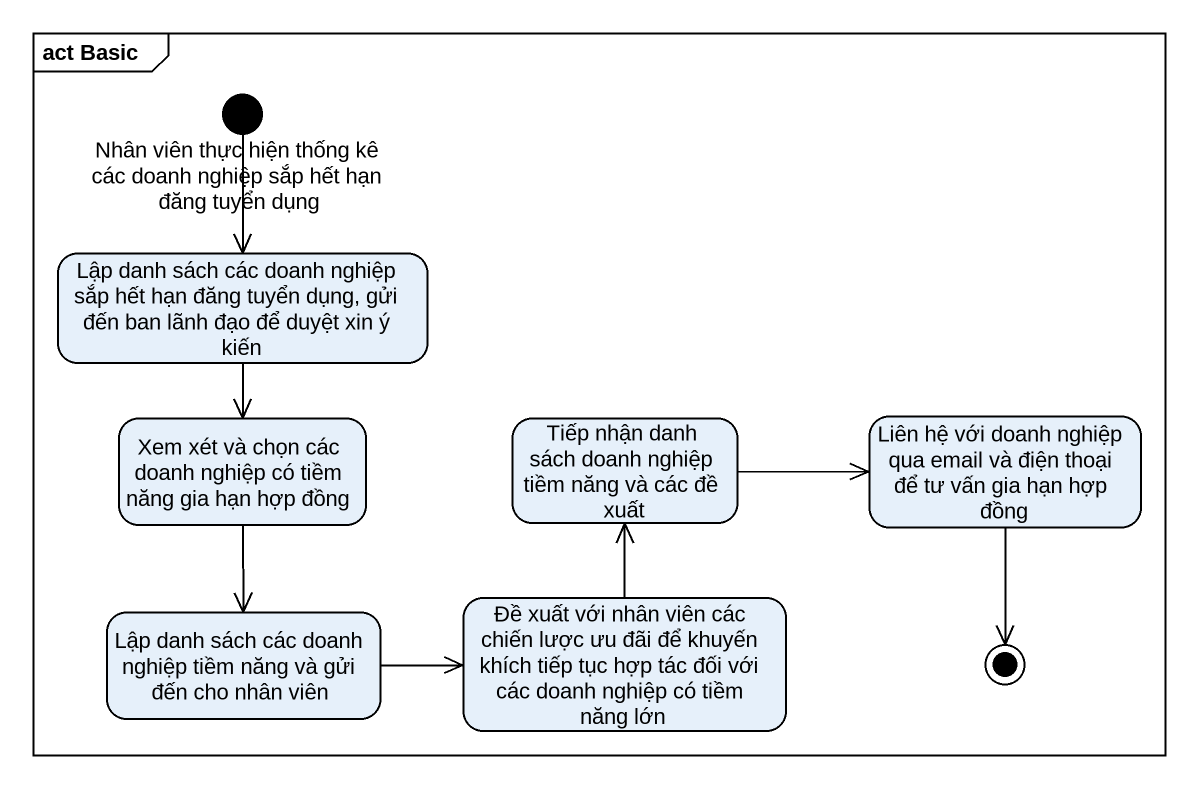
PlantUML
@startuml
mainframe act Basic
hide empty description
state "Nhân viên thực hiện thống kê các doanh nghiệp sắp hết hạn đăng tuyển dụng" as Nhân_viên_thực_hiện_thống <<start>>
state "Lập danh sách các doanh nghiệp sắp hết hạn đăng tuyển dụng, gửi đến ban lãnh đạo để duyệt xin ý kiến" as Lập_danh_sách_các_doanh
state "Xem xét và chọn các doanh nghiệp có tiềm năng gia hạn hợp đồng" as Xem_xét_và_chọn_các_doanh
state "Tiếp nhận danh sách doanh nghiệp tiềm năng và các đề xuất" as Tiếp_nhận_danh_sách_doanh
state "Liên hệ với doanh nghiệp qua email và điện thoại để tư vấn gia hạn hợp đồng" as Liên_hệ_với_doanh_nghiệp
state "Đề xuất với nhân viên các chiến lược ưu đãi để khuyến khích tiếp tục hợp tác đối với các doanh nghiệp có tiềm năng lớn" as Đề_xuất_với_nhân_viên_các
state "Lập danh sách các doanh nghiệp tiềm năng và gửi đến cho nhân viên" as Lập_danh_sách_các_doanh_2
Nhân_viên_thực_hiện_thống --> Lập_danh_sách_các_doanh
Lập_danh_sách_các_doanh --> Xem_xét_và_chọn_các_doanh
Xem_xét_và_chọn_các_doanh --> Lập_danh_sách_các_doanh_2
Tiếp_nhận_danh_sách_doanh -right-> Liên_hệ_với_doanh_nghiệp
Đề_xuất_với_nhân_viên_các -up-> Tiếp_nhận_danh_sách_doanh
Lập_danh_sách_các_doanh_2 -right-> Đề_xuất_với_nhân_viên_các
Liên_hệ_với_doanh_nghiệp --> [*]
@enduml
